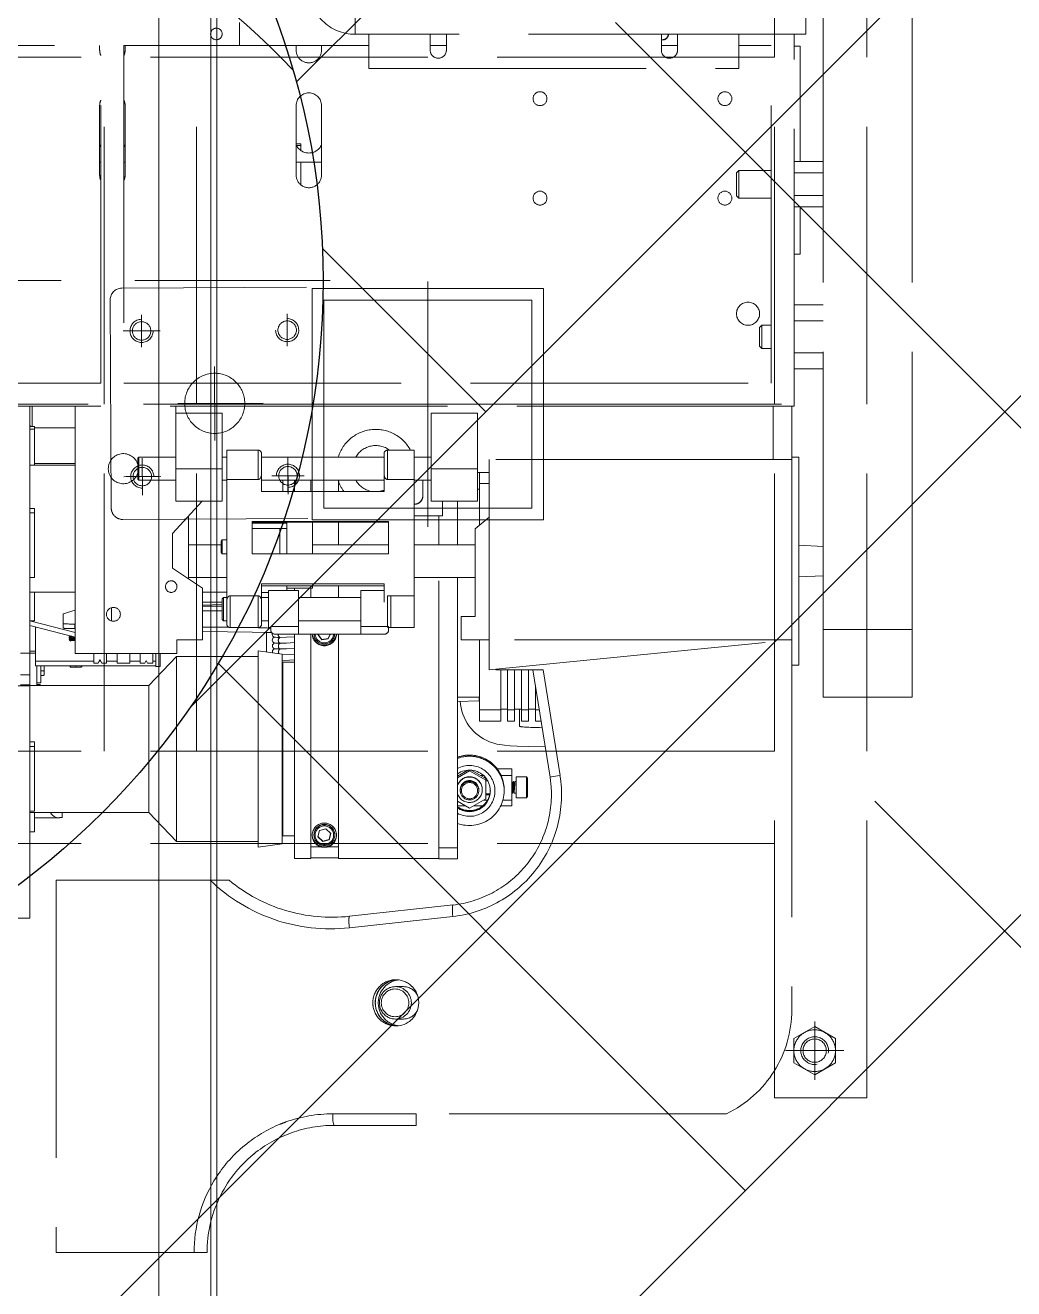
# Model space of a CAD drawing. Header units: millimetres. Extents: x 163705 to 1616509, y 81827 to 302547.
# Drawn here: x 228124 to 228552, y 146224 to 146770 of the extents above; entities that cross this region are included whole.
import ezdxf

# ---------------------------------------------------------------- set-up
doc = ezdxf.new("R2010")
doc.units = ezdxf.units.MM
doc.header["$LTSCALE"] = 10
doc.linetypes.add('ACAD_ISO02W100', pattern=[15, 12, -3])
doc.linetypes.add('CENTER2', pattern=[28.575, 19.05, -3.175, 3.175, -3.175])
for name, color, linetype, lineweight in [('1-中心线', 1, 'CENTER2', 0), ('1-剖面线', 8, 'Continuous', 0), ('1-填充', 8, 'Continuous', 18), ('1-虚线', 8, 'ACAD_ISO02W100', 0), ('1-设备轮廓', 2, 'Continuous', 18)]:
    doc.layers.add(name, color=color, linetype=linetype, lineweight=lineweight)

# ---------------------------------------------------------------- blocks, each defined once
blk = doc.blocks.new('G$CE8A1B22C')
blk.add_circle((328, 328), 325)
at = {"layer": '1-中心线'}
blk.add_line((0, 328), (656, 328), dxfattribs=at)
at = {"layer": '1-剖面线'}
blk.add_arc((404.26, 195.37), 325, 43.5125, 196.2853, dxfattribs=at)
blk = doc.blocks.new('A$C5A5F0ED2')
at = {"layer": '1-填充'}
h = blk.add_hatch(dxfattribs=at)
h.set_pattern_fill('ANSI38', color=256, scale=50)
h.paths.add_polyline_path([(100, 100), (5900, 100), (5900, 1900), (100, 1900)])
h.paths.add_polyline_path([(675, 1000.01, 1), (1325, 1000.01, 1)], flags=16)
h.paths.add_polyline_path([(3325, 1000, 0.677608), (2764.3, 776.23, 0.677608)], flags=16)
h.paths.add_polyline_path([(5325, 1000.01, 0.677608), (4764.3, 776.24, 0.677608)], flags=16)
blk.add_blockref('G$CE8A1B22C', (672, 672.01))
blk = doc.blocks.new('A$C7121566b')
for name, p in [('A$C5A5F0ED2', (16999.65, 5100.13)), ('G$CE8A1B22C', (17671.65, 5772.14))]:
    blk.add_blockref(name, p)
blk = doc.blocks.new('*X26')
for p, q in [((-5.2, 9), (-10.39, 0)), ((5.2, 9), (-5.2, 9)), ((10.39, 0), (5.2, 9)), ((-10.39, 0), (-5.2, -9)), ((5.2, -9), (10.39, 0)), ((-5.2, -9), (5.2, -9))]:
    blk.add_line(p, q)
for radius in [9, 5.05]:
    blk.add_circle((0, 0), radius)
blk.add_arc((0, 0), 6, 260, 190)
at = {"layer": '1-中心线'}
for p, q in [((0, -12.64), (0, 12.64)), ((-12.64, 0), (12.64, 0))]:
    blk.add_line(p, q, dxfattribs=at)
blk = doc.blocks.new('A$C3984b98f')
for p, q in [((1.65, 509.7), (7.27, 509.7)), ((66.85, 509.7), (7.27, 509.7)), ((66.85, 348.7), (66.85, 509.7)), ((-18.59, 467.07), (-18.37, 467.25)), ((-14.57, 463.4), (-14.79, 463.22)), ((-88.76, 454.7), (-53.35, 454.7)), ((-88.76, 453.86), (-88.76, 454.7)), ((-88.76, 449.7), (-88.76, 453.86)), ((-223.15, 449.7), (-88.76, 449.7)), ((-88.76, 449.7), (-88.76, 449.7)), ((-52.73, 449.7), (-88.76, 449.7)), ((-283.86, 442.81), (-283.86, -157.19)), ((-283.86, 442.81), (-243.86, 442.81)), ((-283.86, 442.81), (-283.86, -157.19)), ((-243.86, 442.81), (-283.86, 442.81)), ((-243.86, 442.81), (-283.86, 442.81)), ((-243.86, 442.81), (-263.86, 442.81)), ((-243.86, 442.81), (-243.86, -157.19)), ((-243.86, 442.81), (-243.86, -157.19)), ((-251.35, 244.7), (-251.35, 404.7)), ((-79.84, 408.7), (-83.29, 408.7)), ((-79.84, 394.7), (-83.29, 394.7)), ((-104.7, 364.37), (-59.92, 369.26)), ((-60, 364.28), (-104.77, 359.39)), ((78.29, 365.04), (78.29, 306.63)), ((122.29, 365.04), (78.29, 365.04)), ((-6.89, 348.7), (-7.86, 348.7)), ((0.28, 348.7), (-6.89, 348.7)), ((66.85, 348.7), (0.28, 348.7)), ((-106.71, 339.44), (-106.71, 334.64)), ((-106.71, 339.44), (-98.71, 339.44)), ((-98.71, 339.22), (-98.71, 339.44)), ((-55.21, 339.22), (-98.71, 339.22)), ((-98.71, 339.22), (-98.71, 217.7)), ((-55.21, 339.22), (-55.21, 242.32)), ((-55.21, 339), (-55.21, 334.21)), ((-43.21, 339), (-55.21, 339)), ((-36.21, 339.22), (-43.21, 339.22)), ((-43.21, 242.32), (-43.21, 339.22)), ((-43.21, 334.21), (-43.21, 339)), ((-36.21, 339.22), (-36.21, 242.34)), ((-106.71, 217.7), (-106.71, 334.64)), ((-98.71, 334.64), (-106.71, 334.64)), ((-50.71, 334.21), (-55.21, 334.21)), ((-55.21, 334.21), (-55.21, 242.32)), ((-43.21, 334.21), (-47.51, 334.21)), ((-30.92, 332.94), (-20.42, 334.44)), ((-20.42, 334.44), (-20.42, 325.39)), ((-243.86, 332.81), (256.14, 332.81)), ((-53.61, 329.17), (-53.61, 328.99)), ((-51.15, 331.2), (-51.87, 328.43)), ((-51.87, 328.43), (-49.82, 326.43)), ((-51.15, 331.06), (-51.84, 328.4)), ((-48.4, 331.98), (-51.15, 331.2)), ((-48.4, 331.83), (-51.15, 331.06)), ((-51.15, 331.06), (-51.15, 331.2)), ((-46.35, 329.97), (-48.4, 331.98)), ((-48.4, 331.83), (-48.4, 331.98)), ((-46.38, 329.86), (-48.4, 331.83)), ((-47.06, 327.2), (-46.35, 329.97)), ((-44.61, 329.18), (-44.61, 329)), ((-36.21, 293.47), (-36.21, 329.44)), ((-36.21, 329.44), (-31.21, 329.44)), ((-31.21, 293.47), (-31.21, 329.44)), ((-30.92, 327.94), (-31.21, 327.94)), ((-30.92, 332.94), (-30.92, 324.21)), ((-20.42, 331.94), (14.79, 331.94)), ((14.79, 293.58), (14.79, 331.94)), ((26.79, 319.44), (14.79, 331.94)), ((-49.82, 326.43), (-47.06, 327.2)), ((-30.92, 324.21), (-30.92, 250.94)), ((-20.42, 325.39), (-20.42, 249.44)), ((76.29, 327.81), (78.29, 327.81)), ((76.29, 327.81), (76.29, 319.44)), ((-118.9, 313.5), (-111.87, 317.5)), ((-111.87, 317.5), (-106.71, 314.48)), ((26.79, 293.07), (26.79, 319.44)), ((26.79, 319.44), (78.29, 319.44)), ((64.29, 321.5), (64.29, 319.45)), ((76.29, 321.7), (66.13, 321.7)), ((76.29, 318.79), (78.29, 318.79)), ((76.29, 290.81), (76.29, 318.79)), ((-137.03, 312.49), (-136.53, 312.99)), ((-137.03, 312.49), (-137.03, 309.39)), ((-136.53, 309.5), (-136.53, 312.99)), ((-136.53, 312.99), (-132.03, 312.99)), ((-132.03, 309.5), (-132.03, 312.99)), ((-130.21, 314.02), (-130.21, 316.49)), ((-130.21, 316.49), (-125.46, 316.49)), ((-130.21, 314.02), (-126.38, 314.02)), ((-130.21, 303.45), (-130.21, 314.02)), ((-118.91, 311.54), (-120.69, 311.54)), ((-120.68, 311.61), (-118.91, 311.61)), ((-118.9, 311.81), (-120.63, 311.82)), ((-119.73, 314.02), (-117.99, 314.02)), ((-118.94, 305.43), (-118.9, 313.5)), ((-117.64, 316.49), (-113.65, 316.49)), ((-110.14, 316.49), (-106.71, 316.49)), ((-137.03, 309.39), (-137.03, 304.49)), ((-136.53, 303.99), (-136.53, 309.5)), ((-132.03, 310.99), (-131.22, 310.99)), ((-132.03, 303.99), (-132.03, 309.5)), ((-132.03, 305.99), (-131.59, 305.99)), ((-131.26, 306.55), (-131.58, 306)), ((-131.19, 307.06), (-131.5, 306.66)), ((-131.06, 308.93), (-131.38, 309.05)), ((-130.97, 306), (-131.28, 306.52)), ((-130.94, 310.36), (-131.25, 310.88)), ((-130.9, 310.45), (-131.21, 310.98)), ((-130.87, 306.66), (-131.19, 307.06)), ((-130.75, 309.05), (-131.06, 308.93)), ((-130.96, 305.99), (-130.84, 305.99)), ((-130.62, 310.88), (-130.94, 310.36)), ((-130.6, 310.98), (-130.92, 310.43)), ((-130.51, 306.55), (-130.83, 306)), ((-130.44, 307.06), (-130.75, 306.66)), ((-130.31, 308.93), (-130.63, 309.05)), ((-130.59, 310.99), (-130.47, 310.99)), ((-130.22, 306), (-130.53, 306.52)), ((-130.21, 310.39), (-130.5, 310.88)), ((-130.21, 310.55), (-130.46, 310.98)), ((-130.21, 306.77), (-130.44, 307.06)), ((-130.21, 308.97), (-130.31, 308.93)), ((-130.21, 305.99), (-130.21, 305.99)), ((-126.92, 310.04), (-126.92, 309.55)), ((-126.92, 309.55), (-126.92, 310.04)), ((-120.74, 311.33), (-118.91, 311.33)), ((-117.42, 309.55), (-117.42, 309.43)), ((-115.92, 309.94), (-115.92, 309.55)), ((-107.92, 309.94), (-107.92, 309.55)), ((78.29, 306.63), (78.29, 264.58)), ((-143.78, 257.7), (-151.06, 303.37)), ((-146.75, 304.14), (-139.35, 257.7)), ((-137.03, 304.49), (-136.53, 303.99)), ((-136.53, 303.99), (-132.03, 303.99)), ((-125.62, 303.45), (-130.21, 303.45)), ((-130.21, 300.5), (-130.21, 303.45)), ((-119.77, 305.65), (-118.94, 305.65)), ((-111.96, 301.35), (-118.94, 305.43)), ((-118.94, 304.73), (-118.94, 305.43)), ((-112.68, 301.08), (-118.94, 304.73)), ((-116.74, 303.45), (-118.04, 303.45)), ((-106.71, 304.34), (-111.96, 301.35)), ((-111.96, 301.05), (-111.96, 301.35)), ((-106.71, 303.65), (-111.24, 301.07)), ((-106.71, 303.45), (-107.07, 303.45)), ((-130.21, 300.49), (-130.21, 300.5)), ((-130.21, 300.49), (-123.87, 300.49)), ((-243.86, 292.81), (256.14, 292.81)), ((-36.21, 254.44), (-36.21, 293.47)), ((-31.21, 254.44), (-31.21, 293.47)), ((6.14, 292.81), (6.14, -7.19)), ((14.79, 251.94), (14.79, 293.58)), ((26.79, 264.44), (26.79, 293.07)), ((46.14, 292.81), (46.14, -7.19)), ((76.29, 290.81), (78.29, 290.81)), ((76.29, 288.89), (76.29, 290.81)), ((76.29, 288.89), (78.29, 288.89)), ((-142.88, 279.86), (-140.41, 279.86)), ((-140.41, 279.86), (-140.41, 275.06)), ((-137.41, 275.06), (-137.41, 279.86)), ((-137.41, 279.86), (-134.41, 279.86)), ((-134.41, 279.86), (-134.41, 275.06)), ((-133.57, 282.1), (-133.57, 274.73)), ((-131.41, 275.06), (-131.41, 279.86)), ((-131.41, 279.86), (-128.41, 279.86)), ((-128.41, 279.86), (-128.41, 275.06)), ((-125.41, 275.06), (-125.41, 279.86)), ((-125.41, 279.86), (-116.21, 279.86)), ((-116.21, 275.06), (-116.21, 279.86)), ((-140.41, 275.06), (-142.12, 275.06)), ((-140.41, 275.06), (-140.41, 264.36)), ((-140.41, 274.73), (-137.41, 274.73)), ((-137.41, 257.7), (-137.41, 275.06)), ((-134.41, 275.06), (-137.41, 275.06)), ((-134.41, 275.06), (-134.41, 257.7)), ((-134.41, 274.73), (-131.41, 274.73)), ((-131.41, 257.7), (-131.41, 275.06)), ((-128.41, 275.06), (-131.41, 275.06)), ((-128.41, 275.06), (-128.41, 257.7)), ((-128.41, 274.73), (-125.41, 274.73)), ((-116.21, 275.06), (-125.41, 275.06)), ((-125.41, 257.7), (-125.41, 275.06)), ((-116.21, 244.7), (-116.21, 275.06)), ((-303.4, 240.21), (-303.4, 269.57)), ((-303.4, 269.57), (-264.9, 269.57)), ((-264.9, 240.21), (-264.9, 269.57)), ((-116.21, 269.5), (-116.21, 244.7)), ((-116.21, 269.5), (-106.71, 269.5)), ((-106.71, 271.33), (-116.08, 271.12)), ((-116.08, 271.12), (-116.08, 269.5)), ((26.79, 264.44), (14.79, 251.94)), ((26.79, 264.44), (78.29, 264.44)), ((73.58, 256), (73.58, 263.34)), ((73.58, 263.34), (75.29, 263.34)), ((73.8, 264.01), (73.8, 264.44)), ((73.8, 264.01), (75.29, 264.01)), ((75.29, 256), (75.29, 264.44)), ((78.29, 264.16), (78.29, 264.58)), ((122.29, 264.58), (78.29, 264.58)), ((78.29, 264.16), (78.29, 259.87)), ((82.29, 264.16), (78.29, 264.16)), ((-120.35, 257.7), (-251.35, 244.7)), ((-143.78, 257.7), (-123.35, 257.7)), ((-123.35, 257.7), (-123.35, 257.4)), ((-120.35, 257.7), (-120.35, 244.7)), ((73.58, 260.12), (72.22, 260.12)), ((73.58, 258.19), (72.22, 258.19)), ((78.29, 259.87), (78.29, 250.46)), ((78.29, 259.87), (82.29, 259.87)), ((-254.35, 255.7), (-254.35, 165.7)), ((-254.35, 255.7), (-251.35, 255.7)), ((-36.21, 254.44), (-31.21, 254.44)), ((-30.92, 255.94), (-31.21, 255.94)), ((-20.42, 251.94), (14.79, 251.94)), ((21.86, 256.2), (23.86, 256.2)), ((21.86, 250.7), (21.86, 256.2)), ((23.86, 250.7), (23.86, 256.2)), ((75.86, 256), (23.86, 256)), ((23.86, 254), (25.08, 254)), ((25.08, 254.8), (25.08, 254.76)), ((27.33, 254.8), (25.08, 254.8)), ((27.38, 254.76), (25.08, 254.76)), ((25.08, 254.76), (25.08, 250.7)), ((27.35, 254.76), (27.33, 254.8)), ((27.96, 253.61), (27.38, 254.76)), ((27.77, 254), (28.16, 254)), ((27.96, 253.61), (28.56, 254.76)), ((30.58, 254.76), (28.56, 254.76)), ((28.62, 254.8), (28.6, 254.76)), ((30.58, 254.8), (28.62, 254.8)), ((30.58, 254.76), (30.58, 254.8)), ((30.58, 254.76), (30.58, 250.7)), ((30.58, 254), (35.08, 254)), ((35.08, 254.8), (35.08, 254.76)), ((40.58, 254.8), (35.08, 254.8)), ((40.58, 254.76), (35.08, 254.76)), ((35.08, 250.7), (35.08, 254.76)), ((40.58, 254.76), (40.58, 254.8)), ((40.58, 254.76), (40.58, 250.7)), ((40.58, 254), (45.08, 254)), ((45.08, 254.8), (45.08, 254.76)), ((47.14, 254.8), (45.08, 254.8)), ((47.2, 254.76), (45.08, 254.76)), ((45.08, 250.7), (45.08, 254.76)), ((47.16, 254.76), (47.14, 254.8)), ((47.97, 253.22), (47.2, 254.76)), ((47.58, 254), (48.38, 254)), ((47.97, 253.22), (48.78, 254.76)), ((50.58, 254.76), (48.78, 254.76)), ((48.84, 254.8), (48.81, 254.76)), ((50.58, 254.8), (48.84, 254.8)), ((50.58, 254.8), (50.58, 254.76)), ((50.58, 254.76), (50.58, 250.7)), ((50.58, 254), (75.86, 254)), ((55.78, 256), (55.78, 256.32)), ((55.89, 256.44), (55.88, 256.45)), ((55.89, 256), (55.89, 256.44)), ((58.4, 256), (58.4, 256.49)), ((60.81, 256), (60.81, 256.43)), ((72.13, 256), (72.14, 256.05)), ((75.86, 254), (75.86, 256)), ((75.86, 239.14), (75.86, 254)), ((-30.92, 250.94), (-20.42, 249.44)), ((-24.14, 241.5), (-24.14, 249.98)), ((14.65, 250.7), (58.65, 250.7)), ((14.65, 250.7), (14.65, 244.7)), ((58.65, 250.7), (58.65, 143.7)), ((78.29, 250.43), (75.86, 250.43)), ((78.29, 249.61), (75.86, 249.61)), ((78.29, 205.64), (78.29, 250.46)), ((82.29, 250.46), (78.29, 250.46)), ((-251.35, 244.7), (-120.35, 244.7)), ((-251.35, 244.7), (-251.35, 166.7)), ((-120.35, 244.7), (-108.35, 244.7)), ((-120.35, 244.7), (-120.35, 166.7)), ((-108.35, 244.7), (-108.35, 234.7)), ((-76.92, 240.42), (-76.92, 238.95)), ((-64.92, 242.34), (-74.92, 242.34)), ((-64.92, 242.34), (-64.92, 238.95)), ((-37.92, 242.32), (-64.92, 242.32)), ((-50.81, 244.35), (-51.7, 242.32)), ((-50.81, 244.21), (-51.63, 242.32)), ((-47.97, 244.68), (-50.81, 244.35)), ((-47.97, 244.53), (-50.81, 244.21)), ((-50.81, 244.21), (-50.81, 244.35)), ((-46.26, 242.38), (-47.97, 244.68)), ((-47.97, 244.53), (-47.97, 244.68)), ((-46.32, 242.32), (-47.97, 244.53)), ((-46.29, 242.32), (-46.26, 242.38)), ((-27.92, 242.34), (-37.92, 242.34)), ((-37.92, 238.95), (-37.92, 242.34)), ((-25.92, 240.42), (-25.92, 238.95)), ((3.65, 244.7), (14.65, 244.7)), ((3.65, 222.39), (3.65, 244.7)), ((58.65, 243.58), (78.29, 238.51)), ((58.65, 241.58), (78.29, 236.51)), ((60.42, 244.92), (60.91, 245.26)), ((60.91, 244.61), (60.42, 244.92)), ((60.42, 244.17), (60.91, 244.51)), ((60.91, 243.86), (60.42, 244.17)), ((60.42, 243.43), (60.91, 243.76)), ((60.91, 243.11), (60.42, 243.43)), ((61.26, 244.53), (60.71, 244.85)), ((61.26, 243.78), (60.71, 244.1)), ((61.26, 243.03), (60.71, 243.35)), ((60.77, 244.81), (61.26, 245.1)), ((60.77, 244.06), (61.26, 244.35)), ((60.77, 243.32), (61.26, 243.6)), ((60.82, 243.02), (60.91, 243.01)), ((60.89, 243), (60.91, 243.01)), ((61.29, 244.49), (61.29, 244.39)), ((61.29, 243.74), (61.29, 243.64)), ((61.29, 242.99), (61.29, 242.89)), ((-303.4, 240.21), (-303.4, -52.43)), ((-303.4, 240.21), (-264.9, 240.21)), ((-264.9, 240.21), (-264.9, -52.43)), ((-87.92, 230.7), (-87.92, 239.44)), ((-76.92, 239.44), (-87.92, 239.44)), ((-77.92, 231.56), (-77.92, 239.44)), ((-76.92, 239.44), (-77.92, 239.44)), ((-64.92, 238.95), (-76.92, 238.95)), ((-76.42, 239.44), (-76.42, 230.7)), ((-64.92, 231.56), (-64.92, 238.95)), ((-64.92, 236.44), (-37.92, 236.44)), ((-37.92, 238.95), (-37.92, 231.56)), ((-25.92, 238.95), (-37.92, 238.95)), ((-24.92, 239.44), (-25.92, 239.44)), ((-24.92, 231.56), (-24.92, 239.44)), ((-24.92, 236.44), (-21.92, 236.44)), ((-21.92, 237.94), (-21.92, 237.91)), ((-21.92, 237.91), (-21.92, 228.4)), ((-20.42, 239.41), (-20.42, 239.44)), ((-8.42, 239.44), (-20.42, 239.44)), ((-20.42, 230.7), (-20.42, 239.41)), ((-8.42, 239.44), (-8.42, 230.7)), ((-6.92, 230.84), (-6.92, 237.94)), ((-6.92, 236.44), (-5.42, 236.44)), ((-4.92, 235.94), (-5.42, 236.44)), ((-5.42, 236.44), (-5.42, 226.44)), ((-4.92, 226.94), (-4.92, 235.94)), ((43.02, 230.83), (43.02, 236.57)), ((58.65, 239.86), (58.86, 239.86)), ((58.65, 237.91), (58.86, 237.91)), ((58.86, 237.91), (58.86, 239.86)), ((63.86, 239.65), (63.86, 237.7)), ((63.86, 233.42), (63.86, 237.7)), ((76.29, 236.51), (78.29, 236.51)), ((76.29, 236.51), (76.29, 224.17)), ((-108.35, 234.7), (-114.35, 234.7)), ((-114.35, 234.7), (-114.35, 196.7)), ((-87.92, 225.62), (-87.92, 230.7)), ((-77.92, 225.62), (-77.92, 231.56)), ((-76.42, 230.7), (-76.42, 225.62)), ((-64.92, 223.44), (-64.92, 231.56)), ((-37.92, 231.56), (-37.92, 223.44)), ((-24.92, 223.44), (-24.92, 231.56)), ((-20.42, 225.62), (-20.42, 230.7)), ((-8.42, 230.7), (-8.42, 225.62)), ((-6.92, 228.4), (-6.92, 230.84)), ((-4.92, 229.37), (3.65, 229.75)), ((45.08, 233.08), (45.08, 234.31)), ((45.08, 233.08), (45.08, 234.31)), ((63.86, 233.42), (58.65, 231.87)), ((-87.92, 225.62), (-87.92, 175.42)), ((-76.42, 225.62), (-87.92, 225.62)), ((-74.92, 228.4), (-74.92, 220.43)), ((-64.92, 226.44), (-37.92, 226.44)), ((-55.21, 226.44), (-55.21, 221.4)), ((-55.21, 226.44), (-55.21, 221.4)), ((-43.21, 222.38), (-43.21, 226.44)), ((-24.92, 226.44), (-21.92, 226.44)), ((-24.92, 224.25), (-21.92, 224.25)), ((-21.92, 220.43), (-21.92, 228.4)), ((-8.42, 225.62), (-20.42, 225.62)), ((-6.92, 228.4), (-6.92, 175.42)), ((-6.92, 226.44), (-5.42, 226.44)), ((-6.92, 224.17), (3.65, 224.17)), ((-4.92, 226.94), (-5.42, 226.44)), ((-4.92, 228.49), (3.65, 228.49)), ((17.14, 224.2), (17.16, 224.2)), ((58.65, 224.17), (78.29, 224.17)), ((-64.92, 223.44), (-74.92, 223.44)), ((-32.92, 221.4), (-74.92, 221.4)), ((-32.92, 221.4), (-74.92, 221.4)), ((-74.92, 220.43), (-21.92, 220.43)), ((-43.92, 222.38), (-32.92, 222.38)), ((-43.92, 222.38), (-43.92, 221.4)), ((-24.92, 223.44), (-37.92, 223.44)), ((-36.21, 222.38), (-36.21, 223.44)), ((-36.21, 223.44), (-36.21, 222.38)), ((-32.92, 223.44), (-32.92, 222.38)), ((-32.92, 222.38), (-32.92, 221.4)), ((-32.92, 221.3), (-32.92, 221.4)), ((-32.92, 221.4), (-32.92, 221.4)), ((-32.92, 221.3), (-21.92, 221.3)), ((3.65, 222.39), (16.65, 213.7)), ((-264.9, 217.02), (-254.35, 217.54)), ((-87.92, 217.7), (-114.35, 217.7)), ((9.65, 217.7), (-6.92, 217.7)), ((9.65, 218.38), (9.65, 191.1)), ((16.65, 198.7), (16.65, 213.7)), ((76.29, 217.79), (78.29, 217.79)), ((76.29, 217.79), (76.29, 189.81)), ((-264.9, 204.38), (-254.35, 203.85)), ((-87.92, 203.7), (-114.35, 203.7)), ((-106.71, 184.7), (-106.71, 203.7)), ((-98.71, 203.7), (-98.71, 191.06)), ((-76.92, 207.49), (-76.92, 193.55)), ((-17.92, 207.49), (-76.92, 207.49)), ((-43.92, 203.7), (-76.92, 203.7)), ((-55.21, 203.7), (-55.21, 193.82)), ((-55.21, 203.7), (-55.21, 193.82)), ((-43.92, 207.49), (-43.92, 193.82)), ((-32.92, 207.49), (-32.92, 205.57)), ((-32.92, 207.49), (-32.92, 193.82)), ((-32.92, 207.49), (-32.92, 204.03)), ((-32.92, 205.57), (-32.92, 196.52)), ((-32.92, 204.03), (-32.92, 196.52)), ((-29.92, 207.49), (-29.92, 205.57)), ((-29.92, 205.57), (-29.92, 196.52)), ((-17.92, 193.55), (-17.92, 207.49)), ((-4.92, 207.52), (-6.92, 207.52)), ((-4.92, 207.52), (-4.92, 204.24)), ((-4.42, 207.02), (-4.92, 207.52)), ((-4.92, 204.24), (-4.92, 201.52)), ((-4.42, 204.29), (-4.42, 207.02)), ((-4.42, 202.02), (-4.42, 204.29)), ((9.65, 203.7), (-4.42, 203.7)), ((78.29, 143.7), (78.29, 205.64)), ((-4.92, 201.52), (-6.92, 201.52)), ((-4.42, 202.02), (-4.92, 201.52)), ((16.65, 198.7), (3.74, 184.7)), ((-114.35, 196.7), (-120.35, 191.7)), ((-120.35, 191.7), (-120.35, 166.7)), ((-116.21, 177.08), (-116.21, 195.15)), ((-116.21, 195.15), (-116.21, 179.54)), ((-93.86, 89.81), (-93.86, 195.81)), ((-43.92, 193.82), (-76.92, 193.82)), ((-76.92, 193.55), (-17.92, 193.55)), ((-43.92, 193.82), (-32.92, 193.82)), ((-41.94, 192.24), (38.06, 192.66)), ((-29.92, 196.52), (-32.92, 196.52)), ((-32.92, 196.52), (-17.92, 196.52)), ((-32.92, 194.25), (-17.92, 194.25)), ((-17.92, 193.82), (-32.92, 193.82)), ((-31.21, 193.82), (-31.21, 194.25)), ((9.38, 190.81), (9.65, 191.35)), ((-100.21, 191.06), (-87.92, 191.06)), ((-100.21, 184.7), (-100.21, 191.06)), ((-93.86, 94.81), (-93.86, 190.81)), ((43.55, 97.68), (43.08, 187.68)), ((76.29, 189.81), (78.29, 189.81)), ((76.29, 189.81), (76.29, 187.9)), ((76.29, 187.9), (78.29, 187.9)), ((-115.35, 170.7), (-115.35, 184.7)), ((-115.35, 184.7), (-95.35, 184.7)), ((-95.35, 170.7), (-95.35, 184.7)), ((-91.71, 175.7), (-91.71, 182.56)), ((-74.92, 172.64), (-74.92, 180.6)), ((-74.92, 180.6), (-21.92, 180.6)), ((-55.21, 180.6), (-55.21, 176.02)), ((-55.21, 180.6), (-55.21, 176.02)), ((-43.21, 175.7), (-43.21, 180.6)), ((-36.21, 175.7), (-36.21, 180.6)), ((-36.21, 180.6), (-36.21, 175.7)), ((-33.39, 181.79), (-33.3, 165.79)), ((-33.38, 180.79), (-33.31, 166.79)), ((-31.21, 175.7), (-31.21, 180.6)), ((-21.92, 180.6), (-21.92, 172.64)), ((-4.85, 184.7), (-4.85, 170.7)), ((-4.85, 184.7), (15.15, 184.7)), ((15.15, 170.7), (15.15, 184.7)), ((29.61, 182.11), (29.7, 166.11)), ((29.62, 181.11), (29.69, 167.11)), ((-120.35, 177.08), (-116.21, 177.08)), ((-116.21, 179.54), (-116.21, 179.5)), ((-116.21, 179.5), (-115.35, 179.5)), ((-116.21, 172.42), (-116.21, 177.08)), ((-115.38, 175.2), (-115.35, 175.23)), ((-115.38, 175.2), (-115.38, 166.42)), ((-87.92, 175.7), (-95.35, 175.7)), ((-76.42, 175.42), (-87.92, 175.42)), ((-87.92, 169.96), (-87.92, 175.42)), ((-76.42, 175.42), (-76.42, 169.96)), ((-21.92, 175.7), (-74.92, 175.7)), ((-6.92, 175.42), (-20.42, 175.42)), ((-20.42, 169.96), (-20.42, 175.42)), ((-4.85, 175.7), (-6.92, 175.7)), ((-6.92, 169.96), (-6.92, 175.42)), ((31.12, 175.7), (15.15, 175.7)), ((31.12, 175.7), (31.12, 165.95)), ((31.62, 175.2), (31.12, 175.7)), ((31.62, 166.42), (31.62, 175.2)), ((-120.35, 172.42), (-115.38, 172.42)), ((-115.35, 170.7), (-95.35, 170.7)), ((-115.35, 146.7), (-115.35, 170.7)), ((-95.35, 170.7), (-95.35, 146.7)), ((-87.92, 162.7), (-87.92, 169.96)), ((-76.42, 169.96), (-76.42, 162.7)), ((-74.92, 164.2), (-74.92, 172.64)), ((-40.34, 173.75), (-26.34, 173.82)), ((-21.92, 172.64), (-21.92, 164.2)), ((-20.42, 162.7), (-20.42, 169.96)), ((-6.92, 162.7), (-6.92, 169.96)), ((-4.85, 170.7), (15.15, 170.7)), ((-4.85, 170.7), (-4.85, 146.7)), ((15.15, 170.7), (15.15, 146.7)), ((37.65, 174.16), (21.65, 174.07)), ((36.65, 174.15), (22.65, 174.08)), ((-254.35, 165.7), (-251.35, 165.7)), ((-251.35, 143.7), (-251.35, 166.7)), ((-243.35, 166.7), (-251.35, 166.7)), ((-243.35, 166.7), (-243.35, 143.7)), ((-243.35, 166.7), (-115.38, 166.7)), ((-115.38, 166.42), (-115.38, 166.2)), ((-115.38, 166.2), (-115.35, 166.17)), ((-87.92, 165.7), (-95.35, 165.7)), ((-21.92, 165.7), (-74.92, 165.7)), ((-4.85, 165.7), (-6.92, 165.7)), ((31.12, 165.7), (15.15, 165.7)), ((31.62, 166.2), (31.12, 165.7)), ((31.12, 165.95), (31.12, 165.7)), ((31.62, 166.2), (31.62, 166.42)), ((58.65, 169.17), (78.29, 169.17)), ((58.65, 168.44), (76.29, 168.44)), ((76.29, 169.17), (76.29, 153.61)), ((-76.42, 162.7), (-87.92, 162.7)), ((-6.92, 162.7), (-20.42, 162.7)), ((-1.76, 158.45), (-1.6, 126.45)), ((58.65, 153.03), (76.29, 153.03)), ((76.29, 153.61), (78.29, 153.61)), ((76.29, 153.61), (76.29, 152.47)), ((76.29, 152.47), (78.29, 152.47)), ((77.29, 152.47), (77.29, 143.7)), ((78.29, 152.03), (77.85, 152.47)), ((-252.4, 143.7), (87.6, 143.7)), ((-252.4, 143.7), (-252.4, -17.16)), ((-246.86, 142.81), (269.14, 142.81)), ((-40.86, 142.81), (-146.86, 142.81)), ((-45.86, 142.81), (-141.86, 142.81)), ((-115.35, 146.7), (-95.35, 146.7)), ((9.32, 142.51), (-22.68, 142.34)), ((14.32, 142.53), (-17.68, 142.37)), ((-16.86, 142.81), (29.14, 142.81)), ((-4.85, 146.7), (15.15, 146.7)), ((15.15, 143.7), (15.15, 146.7)), ((-242.4, 133.7), (-242.4, -12.3)), ((37.6, 133.7), (-242.4, 133.7)), ((37.6, -12.3), (37.6, 133.7)), ((47.6, 133.7), (47.6, -12.3)), ((87.6, 133.7), (47.6, 133.7)), ((-264.9, 127.55), (-252.4, 127.55)), ((-264.9, 120.62), (-252.4, 120.62)), ((-242.4, 118.7), (-238.4, 118.7)), ((-238.4, 108.7), (-238.4, 118.7)), ((-238.4, 118.7), (-237.4, 117.7)), ((-237.4, 109.7), (-237.4, 117.7)), ((-32.98, 103.79), (-33.05, 117.79)), ((30.02, 104.11), (29.94, 118.11)), ((-238.4, 108.7), (-237.4, 109.7)), ((37.98, 111.16), (21.98, 111.07)), ((36.98, 111.15), (22.98, 111.08)), ((-264.9, 106.77), (-252.4, 106.77)), ((-242.4, 108.7), (-238.4, 108.7)), ((-264.9, 99.84), (-252.4, 99.84)), ((-41.42, 92.24), (38.58, 92.66)), ((-254.9, 77.95), (-254.9, 57.51)), ((-254.9, 77.95), (-252.4, 77.95)), ((-252.4, 57.51), (-264.9, 57.51)), ((-252.4, 52.6), (-264.9, 52.6)), ((-228.4, 53.7), (-242.4, 53.7)), ((-228.4, 53.7), (-228.4, 41.7)), ((-227.4, 52.7), (-228.4, 53.7)), ((-227.4, 52.7), (-227.4, 42.7)), ((-38.9, 38.2), (-38.9, 47.94)), ((-252.4, 42.79), (-264.9, 42.79)), ((-228.4, 41.7), (-242.4, 41.7)), ((-227.4, 42.7), (-228.4, 41.7)), ((-47.9, 43.7), (-47.9, 13.7)), ((-36.9, 13.7), (-36.9, 43.7)), ((37.1, 43.7), (37.1, 13.7)), ((48.1, 13.7), (48.1, 43.7)), ((-252.4, 37.88), (-264.9, 37.88)), ((-254.9, 37.88), (-254.9, -12.05)), ((-36.9, 38.2), (-47.9, 38.2)), ((-38.9, 30.9), (-38.9, 33.07)), ((37.6, 38.2), (37.1, 38.2)), ((48.1, 38.2), (47.6, 38.2)), ((-38.9, 30.2), (-38.9, 30.9)), ((-37.05, 30.9), (-38.9, 30.9)), ((-38.9, 30.2), (-36.9, 30.2)), ((-68.4, -2.3), (-228.4, -2.3)), ((-228.4, -17.16), (-228.4, -2.3)), ((-68.4, -2.3), (-68.4, -17.16)), ((-243.86, -7.19), (256.14, -7.19)), ((-201.9, -17.16), (-201.9, -10.3)), ((-194.9, -10.3), (-194.9, -17.16)), ((-101.9, -17.16), (-101.9, -10.3)), ((-94.9, -10.3), (-94.9, -17.16)), ((-47.9, -10.3), (-47.9, -12.3)), ((-36.9, -12.3), (-36.9, -10.3)), ((37.1, -10.3), (37.1, -12.3)), ((48.1, -12.3), (48.1, -10.3)), ((-254.9, -12.05), (-252.4, -12.05)), ((-228.4, -12.3), (-242.4, -12.3)), ((-194.9, -12.3), (-201.9, -12.3)), ((-94.9, -12.3), (-101.9, -12.3)), ((-68.4, -12.3), (-12.4, -12.3)), ((187.6, -12.3), (-12.4, -12.3)), ((-12.4, -22.3), (-12.4, -12.3)), ((-257.4, -82.16), (-257.4, -17.16)), ((-257.4, -17.16), (-62.4, -17.16)), ((-62.4, -82.16), (-62.4, -17.16))]:
    blk.add_line(p, q)
for points in [[(-52.73, 449.7), (-52.75, 451.17), (-52.84, 452.61), (-52.93, 453.4), (-53.05, 454.06), (-53.18, 454.5), (-53.25, 454.64), (-53.29, 454.68), (-53.35, 454.7)], [(-89.94, 401.7), (-89.88, 402.73), (-89.73, 403.76), (-89.54, 404.51), (-89.16, 405.57), (-89.01, 405.92), (-88.54, 406.81), (-88.11, 407.48), (-87.54, 408.22), (-87.04, 408.76), (-86.51, 409.26), (-85.95, 409.71), (-85.36, 410.12), (-84.49, 410.62), (-83.6, 411.02), (-82.61, 411.35), (-81.97, 411.5), (-81, 411.65), (-80.02, 411.7)], [(-104.77, 359.39), (-104.73, 359.41), (-104.7, 359.43), (-104.65, 359.52), (-104.55, 359.94), (-104.5, 360.62), (-104.49, 361.45), (-104.58, 363.17), (-104.7, 364.37)], [(67.74, 321.12), (67.24, 321.41), (66.75, 321.6), (66.28, 321.69), (66.13, 321.7)], [(69.43, 319.44), (68.88, 320.11), (68.31, 320.67), (67.74, 321.12)], [(-131.38, 309.05), (-131.3, 310.36), (-131.25, 310.88)], [(-130.87, 306.66), (-130.92, 306.15), (-130.94, 306.02), (-130.95, 306), (-130.96, 305.99), (-130.96, 305.99), (-130.96, 305.99)], [(-130.62, 310.88), (-130.65, 310.62), (-130.75, 309.05)], [(-130.63, 309.05), (-130.55, 310.36), (-130.5, 310.88)], [(-146.75, 304.14), (-146.75, 304.14), (-146.76, 304.14), (-146.76, 304.14), (-146.81, 304.12), (-147.33, 304.01), (-150.01, 303.54), (-151.06, 303.37)], [(-144.65, 290.97), (-137.49, 290.85), (-132.56, 290.68), (-129.44, 290.51), (-127.06, 290.3), (-125.08, 290.03), (-123.75, 289.77), (-121.96, 289.28), (-120.55, 288.78), (-119.45, 288.31), (-117.93, 287.52), (-116.85, 286.85), (-115.67, 286.01), (-114.56, 285.09), (-113.52, 284.1), (-112.56, 283.04), (-111.68, 281.91), (-110.88, 280.73), (-110.16, 279.49), (-109.54, 278.2), (-109.01, 276.88), (-108.57, 275.52), (-108.23, 274.13), (-108, 272.72), (-107.86, 271.3)], [(72.12, 259.53), (72.11, 259.82), (72.22, 260.12)], [(-30.92, 253.63), (-34.04, 253.53), (-36.21, 253.4)], [(55.88, 256.45), (55.87, 256.48), (55.86, 256.49), (55.85, 256.5), (55.84, 256.5), (55.84, 256.5), (55.83, 256.49), (55.81, 256.46), (55.78, 256.32)], [(60.73, 256.44), (60.75, 256.48), (60.76, 256.49), (60.76, 256.49), (60.77, 256.49), (60.77, 256.49), (60.78, 256.48), (60.79, 256.47), (60.81, 256.43)], [(-30.92, 251.14), (-33.94, 251.04), (-36.21, 250.91)], [(-30.1, 248.65), (-32.73, 248.59), (-36.21, 248.41)], [(-30.06, 246.16), (-32.7, 246.1), (-36.21, 245.92)], [(-26.63, 247.34), (-26.71, 247.76), (-26.89, 248.08), (-27.17, 248.35), (-27.57, 248.54), (-28.04, 248.61), (-28.98, 248.64), (-30.1, 248.65)], [(-26.59, 244.85), (-26.67, 245.27), (-26.85, 245.59), (-27.12, 245.86), (-27.53, 246.05), (-28, 246.12), (-28.94, 246.15), (-30.06, 246.16)], [(-27.7, 248.57), (-27.28, 248.74), (-26.95, 249.03), (-26.74, 249.4), (-26.67, 249.83)], [(-27.66, 246.08), (-27.24, 246.25), (-26.91, 246.54), (-26.7, 246.91), (-26.63, 247.34)], [(-30.02, 243.67), (-32.68, 243.61), (-36.21, 243.42)], [(-26.55, 242.36), (-26.63, 242.78), (-26.81, 243.1), (-27.08, 243.36), (-27.49, 243.55), (-27.96, 243.63), (-28.9, 243.66), (-30.02, 243.67)], [(-27.62, 243.59), (-27.2, 243.75), (-26.87, 244.04), (-26.66, 244.42), (-26.59, 244.85)], [(-26.33, 241.58), (-23.63, 241.48), (-17.88, 241.35), (-7.2, 241.23), (3.65, 241.17)], [(60.91, 244.61), (60.3, 244.68), (58.65, 244.79)], [(58.65, 244.68), (60.3, 244.58), (60.91, 244.51)], [(60.91, 243.86), (60.3, 243.93), (58.65, 244.04)], [(58.65, 243.93), (60.3, 243.83), (60.91, 243.76)], [(-20.42, 225.62), (-20.76, 225.68), (-21.07, 225.84), (-21.32, 226.09), (-21.52, 226.38), (-21.73, 226.87), (-21.85, 227.38), (-21.91, 228.07), (-21.92, 228.4)], [(-6.92, 228.4), (-6.93, 227.94), (-6.97, 227.48), (-7.06, 227.03), (-7.17, 226.69), (-7.32, 226.37), (-7.52, 226.08), (-7.78, 225.84), (-8.09, 225.67), (-8.42, 225.62)], [(-76.42, 175.42), (-76.17, 175.39), (-75.95, 175.3), (-75.72, 175.15), (-75.52, 174.96), (-75.37, 174.74), (-75.24, 174.51), (-75.06, 174.01), (-74.97, 173.56), (-74.93, 173.1), (-74.92, 172.64)], [(-21.92, 172.64), (-21.9, 173.09), (-21.86, 173.55), (-21.77, 174.01), (-21.66, 174.35), (-21.51, 174.67), (-21.31, 174.96), (-21.06, 175.2), (-20.75, 175.36), (-20.42, 175.42)]]:
    blk.add_lwpolyline(points)
for points in [[(-43.86, 92.81), (-143.86, 92.81), (-143.86, 192.81), (-43.86, 192.81)], [(-48.86, 97.81), (-138.86, 97.81), (-138.86, 187.81), (-48.86, 187.81)]]:
    blk.add_lwpolyline(points, close=True)
for centre, radius in [((42.15, 233.7), 3), ((17.15, 221.7), 2.5), ((-33.34, 173.79), 4), ((29.65, 174.11), 4), ((-1.68, 142.45), 13), ((-33.02, 110.79), 4), ((29.98, 111.11), 4), ((-232.4, 103.7), 5), ((-222.4, 53.7), 3), ((-142.4, 53.7), 3), ((-222.4, 10.7), 3), ((-142.4, 10.7), 3), ((-2.4, -17.3), 2.5)]:
    blk.add_circle(centre, radius)
for centre, radius, start, end in [((-53.35, 509.7), 55, 309.4942, 360), ((-52.72, 509.7), 60, 328.9125, 0.0004), ((-52.69, 509.66), 59.95, 309.4858, 326.4751), ((-52.69, 509.68), 59.96, 326.4659, 328.9095), ((-53.35, 509.7), 55, 270, 309.1993), ((-52.7, 509.66), 59.96, 292.396, 309.2247), ((-52.75, 509.78), 60.08, 289.7165, 292.397), ((-201.35, 404.7), 50, 115.8419, 180), ((-52.72, 509.68), 59.98, 269.9954, 289.7197), ((-81.06, 401.81), 9.89, 51.1257, 82.0349), ((-81.12, 401.74), 9.98, 30.6387, 51.1396), ((-81.19, 401.7), 10.06, 359.9971, 30.6341), ((-79.9, 401.69), 10.04, 179.9703, 224.7408), ((-80.17, 401.7), 10.08, 0.0099, 11.2361), ((-80, 401.58), 9.89, 224.7365, 269.9562), ((-81.05, 401.55), 9.85, 273.0095, 282.2577), ((-51.77, 294.7), 75.01, 46.0503, 96.2333), ((-98.72, 311.71), 53, 96.4691, 189.0585), ((-52.4, 294.7), 70, 50.4823, 96.2368), ((-99.35, 311.7), 48, 96.483, 180), ((-49.11, 329.2), 5.25, 89.9915, 107.7266), ((-49.11, 329.2), 5.25, 72.2713, 90.0106), ((66.13, 319.87), 1.83, 89.9996, 95.4681), ((-99.35, 311.7), 48, 180, 189.0548), ((-131.6, 306), 0.0148, 284.162, 340.2092), ((-271.24, 315.13), 139.99, 356.5304, 357.51), ((-131.22, 310.97), 0.0148, 19.7908, 75.838), ((-216.6, 313.69), 85.67, 355.5621, 356.8139), ((-130.96, 306), 0.0135, 200.2169, 257.134), ((-130.66, 310.32), 0.276, 155.9629, 172.2674), ((-270.61, 315.13), 139.99, 356.5304, 357.51), ((-130.85, 306), 0.0148, 284.162, 340.2092), ((-270.49, 315.13), 139.99, 356.5304, 357.51), ((-130.26, 310.85), 0.362, 158.5474, 175.1178), ((-130.58, 310.98), 0.0135, 102.866, 159.7832), ((-130.47, 310.97), 0.0148, 19.7908, 75.838), ((-215.85, 313.69), 85.67, 355.5621, 356.8139), ((-130.21, 306), 0.0135, 200.2169, 257.134), ((-111.94, 310.04), 14.98, 180.002, 221.755), ((-111.94, 309.55), 14.98, 180.0011, 221.7548), ((-111.93, 310.04), 8.99, 180.002, 221.755), ((76.18, 259.15), 4.07, 166.3182, 193.6818), ((80.24, 257.89), 8.14, 174.7102, 183.9704), ((80.45, 256.8), 8.35, 170.4457, 185.5343), ((57.29, 249.68), 6.9, 80.7436, 101.7358), ((59.44, 250.24), 6.33, 77.5662, 99.4818), ((-27.93, 249.81), 1.25, 0.9419, 25.5869), ((-30.88, 242.47), 1.73, 355.7512, 0.9343), ((-27.8, 242.34), 1.25, 339.1886, 0.9364), ((59.08, 229.68), 13.56, 82.2552, 85.561), ((61.25, 244.48), 0.0483, 13.4529, 70.0892), ((61.25, 244.4), 0.0484, 289.898, 346.5188), ((61.25, 243.73), 0.0483, 13.4529, 70.0892), ((61.25, 243.65), 0.0484, 289.898, 346.5188), ((61.25, 242.98), 0.0483, 13.4529, 70.0892), ((-20.42, 237.94), 1.5, 90, 180), ((-8.42, 237.94), 1.5, 358.4267, 89.9941), ((9.26, 2450.43), 2220.27, 269.63425, 269.85525), ((38.08, 187.66), 5, 0.2971, 90.2971), ((-71.35, 170.7), 10, 97.9125, 110.8808), ((-71.35, 170.7), 10, 30.0001, 82.0875), ((-71.35, 170.7), 17, 17.1047, 35.6361), ((-33.34, 173.79), 5, 90.2971, 0.2971), ((29.65, 174.11), 5, 180.2971, 90.2971), ((37.85, 170.7), 6.5, 196.5711, 163.4288), ((-71.35, 170.7), 17, 208.0724, 342.8954), ((-71.35, 170.7), 10, 233.1299, 330.0001), ((-76.42, 164.2), 1.5, 270.0078, 1.0369), ((-20.42, 164.2), 1.5, 179.7714, 269.9996), ((-33.02, 110.79), 5, 0.2971, 270.2971), ((29.98, 111.11), 5, 270.2971, 180.2971), ((38.55, 97.66), 5, 270.2971, 0.2971), ((-42.4, 43.7), 5.5, 360, 180), ((42.6, 43.7), 5.5, 155.3833, 180), ((42.6, 43.7), 5.5, 360, 24.6232), ((-42.4, 28.2), 6, 23.5566, 156.4437), ((42.6, 28.2), 6, 146.4451, 156.4437), ((42.6, 28.2), 6, 23.5566, 33.5597), ((-42.4, 13.7), 5.5, 180, 360), ((42.6, 13.7), 5.5, 180, 204.6167), ((42.6, 13.7), 5.5, 335.3768, 360), ((-42.4, -10.3), 5.5, 360, 180), ((-198.4, -10.3), 3.5, 360, 180), ((-98.4, -10.3), 3.5, 360, 180), ((42.6, -10.3), 5.5, 155.3833, 180), ((42.6, -10.3), 5.5, 360, 24.6232), ((-195.4, -17.3), 2.6, 78.9131, 176.9342), ((-195.4, -17.3), 2.5, 78.4638, 176.8104), ((-62.4, -37.16), 20, 359.9666, 90)]:
    blk.add_arc(centre, radius, start, end)
for centre, major_axis, ratio, start_param, end_param in [((-82.33, 401.7), (0, 10), 0.989017, 4.712852, 6.169484), ((-81.05, 401.7), (0, 10), 0.989016, 4.71264, 6.231786), ((-81.05, 401.7), (0, 10), 0.989016, 6.145646, 6.229422), ((-80.01, 401.7), (-0.12, 10), 0.992333, 4.897714, 6.271914), ((-83.29, 401.7), (0, -7), 0.989016, 3.141629, 4.20947), ((-79.84, 401.7), (0, 7), 0.989016, 0.000027, 3.141619), ((-79.84, 401.7), (0, 7), 0.989016, 4.086512, 6.283212), ((-82.33, 401.7), (0, 10), 0.989016, 3.258327, 4.712389), ((-81.05, 401.7), (0, 10), 0.989016, 3.192176, 4.712389), ((-80.01, 401.7), (-0.11, 10), 0.992299, 3.130249, 4.701025), ((-81.05, 401.7), (-0.11, 10), 0.992298, 3.34306, 4.701559), ((-83.29, 401.7), (0, -7), 0.989016, 5.21657, 6.283222), ((-79.84, 401.7), (0, 7), 0.989016, 3.141619, 4.086512), ((-60.55, 369.25), (-0.54, 4.97), 0.125371, 3.141593, 4.699848), ((-49.11, 328.96), (5.25, 0), 0.999168, 1.570796, 3.11829), ((-49.11, 329.21), (5.25, 0), 0.999168, 1.880641, 3.141593), ((-49.11, 329.18), (-4.5, 0), 0.999168, 3.144073, 6.285665), ((-49.11, 328.96), (5.25, 0), 0.999168, 0.023337, 1.570796), ((-49.11, 329.21), (5.25, 0), 0.999168, 0, 1.260952), ((-49.11, 329.21), (5.25, 0), 0.999168, 3.141593, 6.283185), ((-49.11, 329.18), (-4.5, 0), 0.999168, 0.00248, 3.141585), ((-49.11, 329), (-4.5, 0), 0.999168, 0.00248, 3.141585), ((-49.11, 329.18), (-4.5, 0), 0.999168, 3.141585, 3.144073), ((-111.92, 310.04), (-15, 0), 0.999168, 4.357632, 6.283226), ((-111.92, 310.04), (-15, 0), 0.999168, 4.357632, 6.283154), ((-111.92, 310.04), (-11, 0), 0.999168, 4.218932, 6.283226), ((-111.92, 310.04), (-9, 0), 0.999168, 4.094968, 6.283154), ((-111.92, 309.94), (-9, 0), 0.999168, 4.094968, 6.277534), ((-111.92, 309.65), (-9, 0), 0.999168, 4.094967, 6.261664), ((-111.92, 309.55), (-9, 0), 0.999168, 4.094967, 6.255994), ((107.41, 320.98), (45, 0), 0.040772, 2.742167, 2.851479), ((-111.92, 309.55), (5.5, 0), 0.999168, 0.325959, 3.141633), ((-111.92, 309.94), (-4, 0), 0.999168, 3.381245, 6.283225), ((-131.57, 308.48), (0.03, 2.49), 0.048782, 3.227779, 3.893385), ((-131.25, 308.49), (0.03, 1.95), 0.062354, 3.252144, 3.892363), ((-131.19, 308.5), (-0.03, 2.49), 0.048797, 6.282559, 6.580432), ((-131, 308.49), (0.09, 1.95), 0.043522, 0.299369, 1.346566), ((-130.82, 308.48), (0.03, 2.49), 0.048781, 3.22778, 3.893384), ((-130.5, 308.49), (0.03, 1.95), 0.062354, 3.252144, 3.892363), ((-130.44, 308.5), (-0.03, 2.49), 0.048797, 6.282559, 6.580432), ((-130.25, 308.49), (0.09, 1.95), 0.043522, 0.463014, 1.346566), ((-111.92, 310.04), (-15, 0), 0.999168, 0.000041, 0.105236), ((-111.92, 309.55), (-15, 0), 0.999168, 0.000041, 1.925552), ((-111.92, 310.04), (15, 0), 0.999168, 3.246829, 5.067145), ((-111.92, 310.04), (-11, 0), 0.999168, 0.000041, 2.064253), ((-111.92, 309.55), (5.5, 0), 0.999168, 3.141633, 5.957225), ((-111.92, 309.43), (5.5, 0), 0.999168, 3.141633, 5.957224), ((-111.92, 309.94), (-4, 0), 0.999168, 0.00004, 3.141633), ((-111.92, 309.55), (4, 0), 0.999168, 3.141633, 3.381245), ((-111.92, 309.55), (4, 0), 0.999168, 3.381245, 6.283225), ((-111.92, 309.94), (-4, 0), 0.999168, 3.141633, 3.381245), ((-111.92, 310.04), (9, 0), 0.999168, 3.869845, 5.329812), ((-111.92, 310.04), (15, 0), 0.999168, 3.869845, 5.067144), ((-111.92, 309.55), (15, 0), 0.999168, 3.869845, 5.067144), ((-150.35, 282.1), (16.77, 0), 0.040772, 0, 1.139849), ((-149.67, 270.1), (-41.84, 0), 0.040772, 3.780516, 3.785615), ((-49.11, 242.03), (5.25, 0), 0.999168, 0.054059, 3.087533), ((-49.11, 241.79), (5.25, 0), 0.999168, 0.10084, 3.040753), ((-49.11, 242.03), (-4.5, 0), 0.999168, 3.205051, 6.219727), ((-49.11, 242.05), (4, 0), 0.999168, 0.06629, 3.075303), ((-30.18, 249.89), (0.08, 1.25), 0.721279, 3.277271, 5.500974), ((-30.14, 247.4), (0.08, 1.25), 0.721279, 3.277271, 6.328782), ((-30.1, 244.91), (0.08, 1.25), 0.721279, 3.277271, 6.328782), ((-74.92, 240.42), (-2, 0), 0.959922, 4.712389, 6.283185), ((-30.06, 242.42), (0.08, 1.25), 0.721279, 4.821258, 6.328782), ((-27.92, 240.42), (2, 0), 0.959922, 0, 1.570796), ((58.29, 244.94), (2.44, -0.11), 0.066648, 0.516525, 1.428274), ((58.29, 244.19), (2.44, -0.11), 0.066648, 0.516525, 1.428274), ((58.29, 243.44), (2.44, -0.11), 0.066648, 0.516525, 1.428274), ((58.29, 244.81), (2.44, 0), 0.091895, 0.1574, 0.51353), ((58.29, 244.06), (2.44, 0), 0.091895, 0.1574, 0.51353), ((58.29, 243.31), (2.44, 0), 0.091895, 0.1574, 0.51353), ((58.3, 244.49), (2.99, 0), 0.082478, 0.141328, 0.514059), ((58.3, 244.38), (2.99, 0), 0.082486, 6.283167, 6.797309), ((58.3, 243.74), (2.99, 0), 0.082478, 0.141328, 0.514059), ((58.3, 243.64), (2.99, 0), 0.082486, 6.283167, 6.797309), ((58.3, 242.99), (2.99, 0), 0.082478, 0.141328, 0.514059), ((58.3, 242.89), (2.99, 0), 0.082492, 0.039785, 0.514164), ((10.08, 239.75), (36, 0), 0.015332, 3.141593, 3.735436), ((10.08, 239.75), (36, 0), 0.015332, 4.194976, 4.532651), ((58.86, 239.65), (5, 0), 0.041422, 0, 1.570796), ((58.86, 237.7), (5, 0), 0.041422, 0, 1.570796), ((10.08, 230.75), (38, 0), 0.015332, 4.306349, 4.542206), ((10.08, 232.75), (-36, 0), 0.015332, 1.14102, 1.391059), ((10.08, 230.75), (-38.56, 0), 0.015332, 1.171204, 1.403092), ((-88.22, 182.56), (-3.49, 0), 0.999168, 4.6252, 6.283185), ((-88.22, 182.5), (-3.49, 0), 0.999168, 4.625201, 6.283185)]:
    blk.add_ellipse(centre, major_axis=major_axis, ratio=ratio, start_param=start_param, end_param=end_param)
for centre, major_axis, ratio in [((-79.69, 401.7), (0, -6), 0.989016), ((-49.11, 329.2), (4, 0), 0.999168), ((-111.92, 309.96), (3.5, 0), 0.999168)]:
    blk.add_ellipse(centre, major_axis=major_axis, ratio=ratio)
at = {"rotation": 270}
blk.add_blockref('*X26', (-261.24, 422.38), dxfattribs=at)
blk = doc.blocks.new('A$Ce0621208')
for p, q in [((1899.79, 815.05), (-1114.06, 815.05)), ((1899.79, 812.55), (-1114.06, 812.55)), ((-954.06, 790.05), (1649.79, 790.05))]:
    blk.add_line(p, q)
blk = doc.blocks.new('G$C126DDED6')
at = {"rotation": 90}
blk.add_blockref('A$Ce0621208', (1640.05, 2164.12), dxfattribs=at)
at = {"layer": '1-虚线'}
blk.add_blockref('A$C3984b98f', (827.56, 2406.26), dxfattribs=at)
blk = doc.blocks.new('A$C790c3438')
at = {"layer": '1-设备轮廓', "rotation": 180}
blk.add_blockref('G$C126DDED6', (-16112.48, 10149.08), dxfattribs=at)

msp = doc.modelspace()

# ---------------------------------------------------------------- block references
for name, p in [('A$C790c3438', (245144.313, 139006.156)), ('A$C7121566b', (209928.183, 140559.499))]:
    msp.add_blockref(name, p)

doc.saveas('drawing.dxf')
